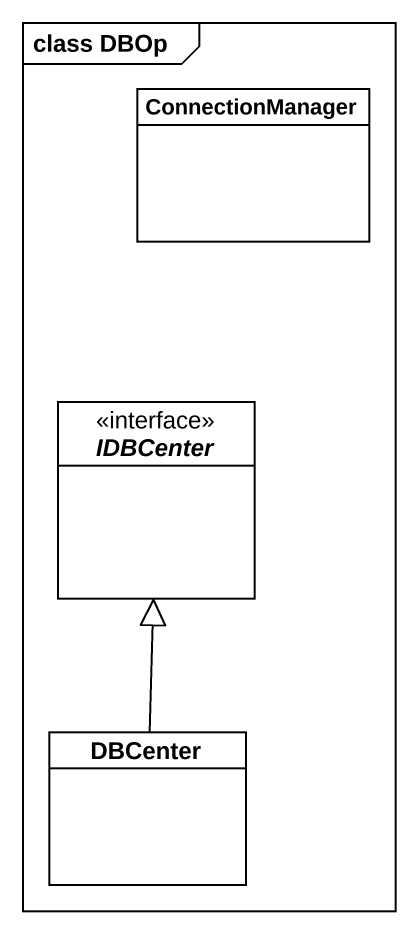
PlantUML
@startuml
mainframe class DBOp
hide circle
hide empty members
class ConnectionManager
interface IDBCenter
class DBCenter
DBCenter -up-|> IDBCenter
@enduml
